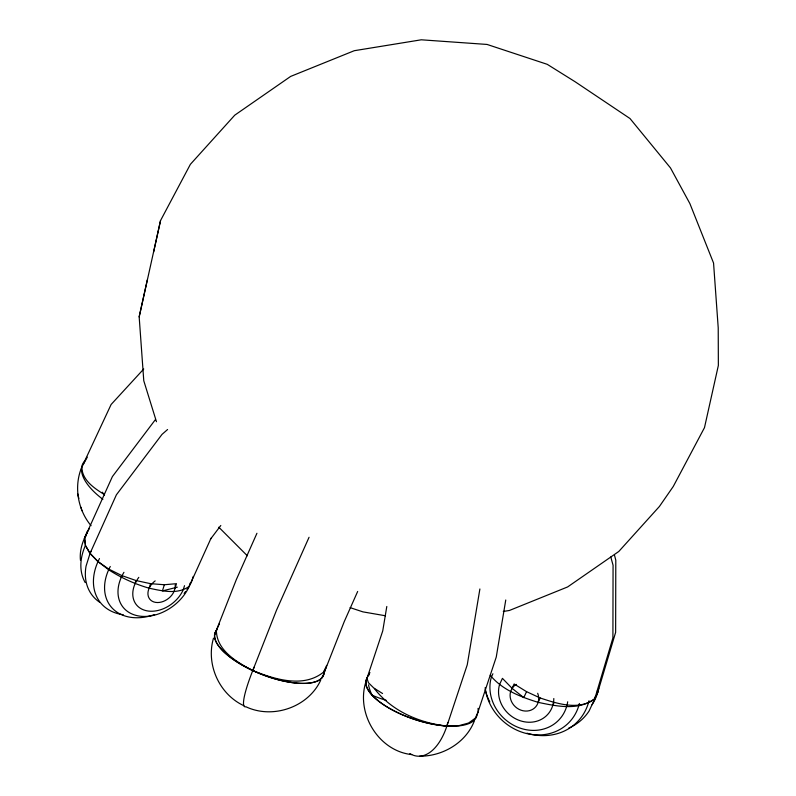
<?xml version="1.0" encoding="UTF-8"?>
<svg xmlns="http://www.w3.org/2000/svg" width="796" height="796" viewBox="0 0 796 796"><rect width="100%" height="100%" fill="white"/><g stroke="black" fill="none" stroke-linecap="round" stroke-linejoin="round"><path stroke-width="1.19" d="M91.082 525.698C77.809 509.977 73.67 486.436 81.729 467.332M386.806 606.472L382.747 630.88L365.881 681.625M479.889 588.98L467.262 664.76L446.914 726.012A58.078 30.387 -86.4 0 1 409.86 753.573M505.759 599.995L496.256 657.068L477.063 714.818M153.618 252.053L160.533 220.572L190.373 164.344L234.76 115.171L290.669 76.406L354.28 50.705L421.283 39.8L487.082 44.447L547.22 64.317L575.1 81.739L629.994 118.524L670.491 167.936L689.863 203.547L713.554 263.048L718.221 327.882L718.36 365.434L704.49 427.631L673.277 486.455L659.406 506.485L618.79 551.479L567.628 586.941L509.41 610.472L503.281 611.467M156.474 421.741L143.778 380.777L139.171 316.858L147.27 280.033M139.171 316.858L160.533 220.572M365.981 681.635C355.663 713.047 378.349 751.016 411.721 754.588M447.79 722.479L446.914 726.012C419.582 723.106 391.851 711.077 374.707 688.998L374.418 688.411M213.507 638.133C205.756 664.232 219.109 694.271 243.914 705.724M490.197 675.177C502.027 689.833 520.644 696.938 538.166 702.351C556.434 706.181 578.762 711.067 594.811 698.639L612.91 637.944L613.069 565.269L610.791 556.971M568.593 728.191A58.078 51.611 41.9 0 0 589.1 710.987L597.607 692.789L615.636 632.332L615.796 560.165L614.562 555.469M155.26 419.79L112.395 476.585L84.366 538.554L87.49 531.449L84.565 537.917L85.431 545.449A56.098 41.153 -37.9 0 0 85.202 582.572M84.565 537.917L85.431 545.449L90.018 553.528L86.058 566.105A58.078 42.606 -37.9 0 0 99.53 602.154M211.04 538.215L189.259 586.304C177.657 594.881 162.105 590.901 149.15 588.204C134.832 584.065 121.181 577.866 108.664 569.767L108.863 569.13L98.007 561.608L90.018 553.528M121.33 577.249L121.858 575.598L108.863 569.13M135.141 583.538L136.076 580.553L150.573 583.677L164.354 584.742L176.483 583.677L174.016 591.518A15.034 11.025 -37.9 0 1 152.235 601.239A15.034 11.025 -37.9 0 1 155.17 580.881M149.15 588.204L150.573 583.677M164.354 584.742L162.414 590.921L177.309 587.169M184.513 585.677L183.17 589.935A29.034 21.303 -37.9 0 1 145.18 610.413A29.034 21.303 -37.9 0 1 138.793 577.359M190.324 582.911L189.259 586.304A41.064 30.129 -37.9 0 1 137.409 615.726A41.064 30.129 -37.9 0 1 123.937 572.314M193.249 576.423L191.856 580.851A50.297 36.895 -37.9 0 1 190.254 584.135M214.572 634.87L236.312 579.647L256.939 533.27M320.689 680.252C308.221 707.256 272.67 719.485 245.914 706.758A58.078 8.637 -65 0 1 252.76 670.54L276.51 610.204L309.057 537.28M325.912 668.172L323.594 672.073C303.465 688.47 274.351 679.217 252.76 670.54L254.173 667.157M368.598 675.515L369.911 672.461M357.663 591.468L344.26 621.586L323.922 673.247A58.078 21.661 21.5 0 1 261.098 674.122A58.078 21.661 21.5 0 1 216.393 630.721M219.457 623.626L216.373 630.323C216.512 650.491 237.009 662.222 252.76 670.54A58.128 21.671 21.5 0 0 323.972 671.257M324.28 670.59L326.678 665.376M492.903 673.764L491.391 677.038A41.064 36.497 41.9 0 0 520.853 728.36A41.064 36.497 41.9 0 0 567.687 701.783M537.688 693.286A15.034 13.363 41.9 0 1 525.131 711.047A15.034 13.363 41.9 0 1 510.624 691.545L514.117 683.983L526.544 691.664L523.788 697.624L512.097 688.341L502.425 678.351L499.57 684.52A29.034 25.81 41.9 0 0 522.186 721.325A29.034 25.81 41.9 0 0 553.817 698.52M538.166 702.351L540.176 697.983C557.15 703.584 578.901 710.888 594.712 698.848M552.772 705.405L554.106 702.53M566.623 706.569L567.359 704.967M578.772 705.773L579.06 705.157M474.346 720.927C465.939 742.797 442.556 756.419 419.552 756.2M369.075 674.312L366.856 678.102L368.478 682.789L373.841 688.043L382.558 693.515M87.301 457.163L81.799 467.103C82.048 480.217 94.425 488.416 104.495 494.605M210.433 539.23L220.81 525.489M143.728 368.996L111.122 404.487L84.605 461.262A58.078 51.611 41.9 0 0 83.272 464.396M167.578 429.522L162.006 434.397L116.385 494.823L90.077 553.31L98.007 561.608L108.664 569.767M385.513 615.786L362.906 611.865L350.091 607.637M121.858 575.598L136.076 580.553M526.544 691.664L540.176 697.983M247.327 555.777L218.781 527.181M85.431 545.449L90.077 553.31A58.078 42.606 -37.9 0 1 91.072 551.21M81.013 507.321L81.869 510.704M77.64 493.669L78.844 498.465M597.398 690.649L597.607 692.789M478.038 708.39L478.277 711.763L475.162 718.281L468.555 723.027L458.924 725.663L446.914 726.012A58.128 22.278 18.4 0 1 387.751 707.395A58.128 22.278 18.4 0 1 366.936 678.292M175.18 585A15.034 11.025 -37.9 0 1 175.06 588.204M189.03 586.304A50.297 36.895 -37.9 0 1 187 589.498M185.538 591.557A50.297 36.895 -37.9 0 1 184.125 593.398M154.663 614.532A50.297 36.895 -37.9 0 1 112.057 607.955A50.297 36.895 -37.9 0 1 110.276 566.493M123.281 614.731A56.098 41.153 -37.9 0 1 99.48 558.563M80.476 560.344A50.297 36.895 -37.9 0 1 85.978 535.28M85.62 536.494A41.064 30.129 -37.9 0 1 89.57 528.176M476.973 714.818A58.078 22.268 18.4 0 1 414.457 719.355A58.078 22.268 18.4 0 1 367.085 678.311M386.378 700.41A58.078 10.069 9.8 0 1 372.08 695.107A58.078 32.944 28.6 0 1 368.538 684.858M252.74 670.55A58.128 21.671 21.5 0 1 217.029 629.765M324.987 669.983A58.078 34.686 18.5 0 1 321.315 678.282M598.751 688.072A56.098 49.849 41.9 0 1 592.095 704.709M595.408 696.44A58.078 51.611 41.9 0 1 594.811 698.639M589.01 700.739A56.098 49.849 41.9 0 1 526.992 733.186M489.829 702.032A56.098 49.849 41.9 0 1 485.232 689.794M579.388 703.475A50.297 44.695 41.9 0 1 530.156 734.28A50.297 44.695 41.9 0 1 485.142 687.694M512.097 688.341A15.034 13.363 41.9 0 1 516.345 684.411M102.883 499.301A58.128 25.731 25 0 1 84.555 461.242M104.565 495.052A58.078 26.626 41.8 0 1 102.316 492.207"/></g></svg>
